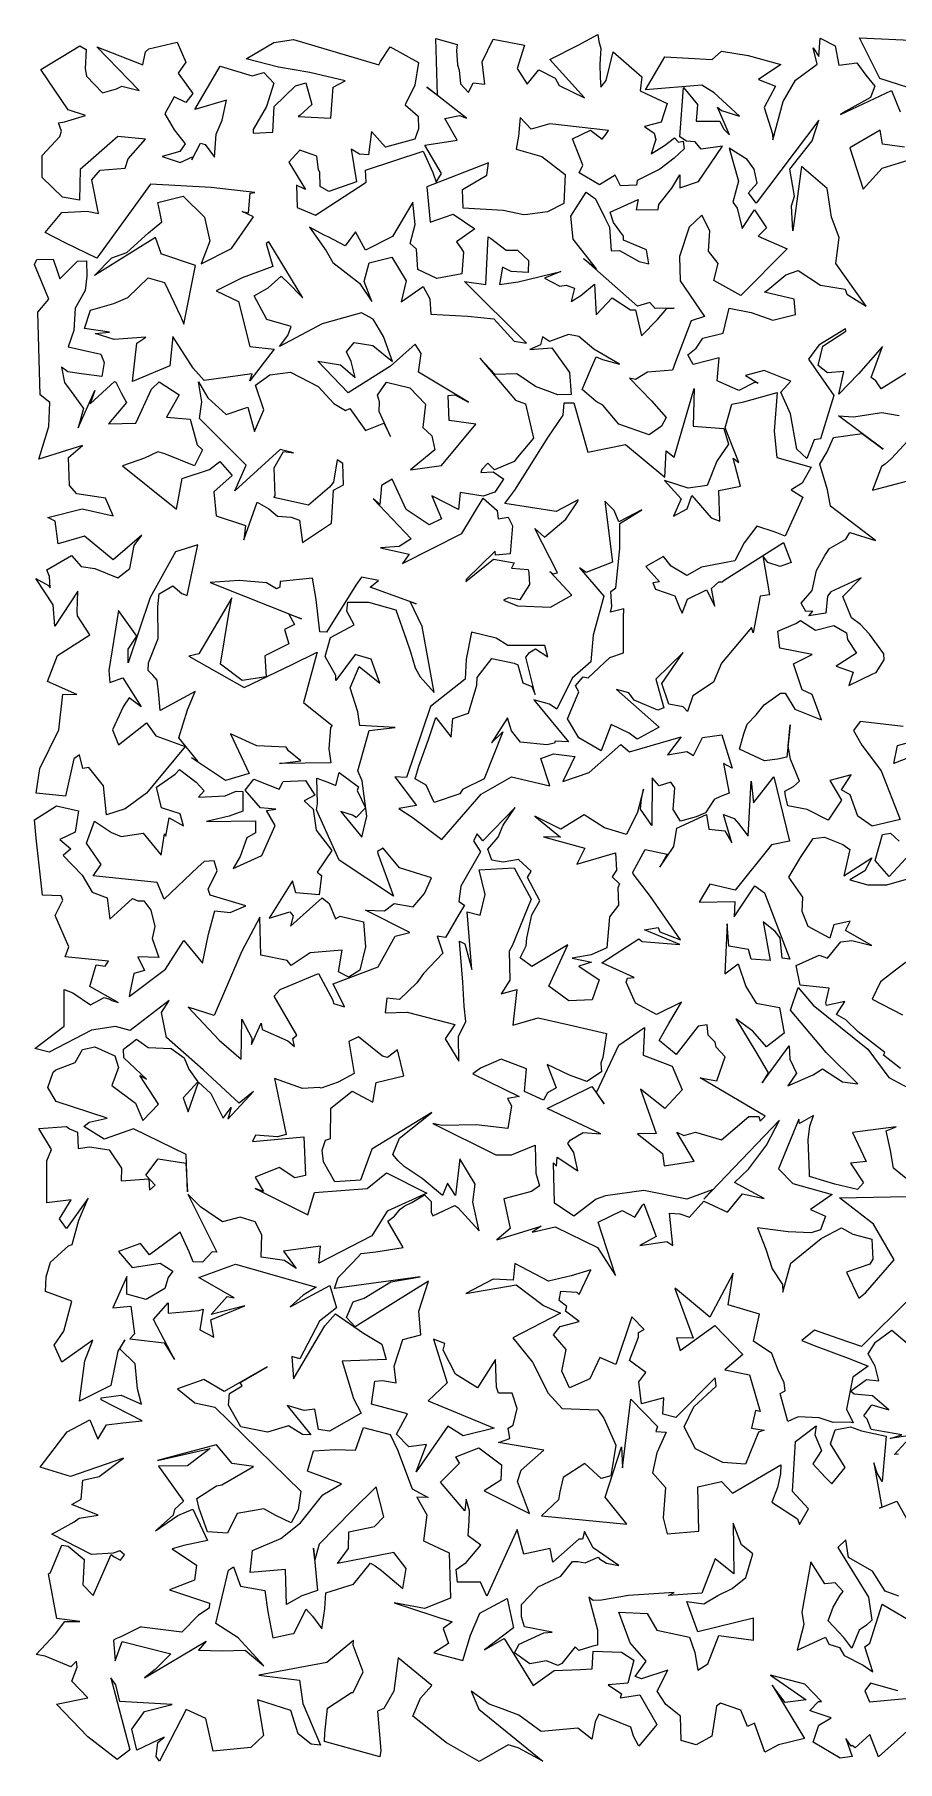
# Model space of a CAD drawing. Header units: metres. Extents: x -500 to 500, y -500 to 500.
# Drawn here: x -500 to 0, y -500 to 500 of the extents above; entities that cross this region are included whole.
import ezdxf

# ---------------------------------------------------------------- set-up
doc = ezdxf.new("R2010")
doc.units = ezdxf.units.M

msp = doc.modelspace()

# ---------------------------------------------------------------- linework, layer by layer
for points in [[(7.37, -480.89), (-11.07, -497.23), (-16.04, -484.34), (-24.56, -492.05), (-26.21, -490.8), (-26.84, -491.14), (-29.93, -486.68), (-26.36, -497.06), (-33.21, -498.07), (-48.94, -488.82), (-45.67, -479.06), (-38.41, -474.73), (-49.42, -471.11), (-50.86, -470.42), (-45.79, -465.32), (-44, -465.35), (-53.69, -455.16), (-73.54, -450.03), (-52.82, -464.39), (-65.1, -465.82), (-72.64, -455.88), (-53.83, -486.75), (-68.87, -490.36), (-76.88, -494.71), (-82.75, -477.75), (-86.89, -479.7), (-90.7, -470.24), (-102.55, -466.17), (-104.89, -467.95), (-107.63, -485.42), (-116.68, -490.31), (-125.4, -487.94), (-125.68, -473.8), (-134.27, -466.94), (-139.27, -459.34), (-133.06, -447.08), (-148.26, -452.2), (-151.9, -450.86), (-145.61, -441.99), (-154.93, -431.39), (-161.47, -413.47), (-145, -414.24), (-139.41, -423.99), (-120.47, -428.06), (-117.49, -436.84), (-115.63, -447.23), (-109.81, -443.5), (-103.55, -427.04), (-83.43, -429.75), (-83.33, -417.03), (-115.68, -425.03), (-122.08, -407.4), (-112.23, -408.82), (-104, -403.86), (-95.77, -399.95), (-87.86, -393.57), (-83.72, -379.8), (-90.37, -374.53), (-95.19, -362.04), (-94.89, -391.45), (-105.55, -382.66), (-113.44, -402.49), (-132.65, -403.92), (-129.41, -402.12), (-155.87, -403.96), (-171.49, -406.64), (-176.27, -406.73), (-178.73, -404.79), (-173.75, -423.82), (-173.87, -432.67), (-176.55, -433.26), (-184.65, -435.71), (-186.69, -433.6), (-194.39, -443.34), (-196.82, -444.48), (-203.28, -441.77), (-212.97, -443.49), (-221.97, -437.06), (-219.12, -432.17), (-204.91, -425.62), (-199.97, -425.09), (-216, -421.96), (-217.83, -416.25), (-217.73, -409.11), (-212.78, -403.87), (-208.18, -398.87), (-195.04, -392.7), (-188.23, -384.16), (-185.24, -384.17), (-180.89, -384.95), (-173.41, -381.68), (-172.59, -382.69), (-168.63, -385.22), (-161.53, -386.46), (-176.24, -376.27), (-181.42, -366.82), (-182.46, -371.38), (-184.68, -371.39), (-199.61, -384.61), (-201.23, -376.61), (-216.5, -379.97), (-220.42, -365.71), (-237.95, -404.27), (-241.6, -396.13), (-254.99, -396.12), (-255.76, -388.77), (-249.85, -384.89), (-241.31, -374.76), (-248.63, -369.31), (-248.18, -360.6), (-247.96, -354.92), (-249.88, -348.24), (-250.65, -354.98), (-264.65, -338.22), (-253.68, -327.24), (-255.93, -323.55), (-242.6, -318.36), (-229.37, -328.32), (-229.76, -337.12), (-239.38, -343.3), (-213.28, -356.44), (-220.05, -337.95), (-218.05, -331.3), (-204.98, -319.8), (-231.16, -315.42), (-224.62, -312.95), (-225.63, -307.08), (-222.58, -305.22), (-220.26, -295.67), (-223.18, -286.69), (-231.13, -286.87), (-232.37, -283.3), (-232.83, -267.26), (-243.24, -283.64), (-256.04, -275.84), (-263.14, -261.86), (-262.27, -258.11), (-268.84, -255.59), (-260.98, -280.79), (-271.96, -291.15), (-233.71, -306.95), (-251.55, -311.46), (-260.55, -305.8), (-278.75, -332.26), (-272.93, -316.45), (-283.05, -317.92), (-290.17, -310.6), (-283.88, -298.77), (-304.65, -293.1), (-302.81, -279.74), (-298.39, -279.44), (-290.48, -280.75), (-291.64, -271.13), (-286.55, -255.72), (-276.11, -253.09), (-277.35, -239.29), (-271.77, -221.89), (-314.14, -248.46), (-319.24, -242.99), (-315.32, -233.93), (-308.99, -231.77), (-293.59, -222.41), (-276.43, -219.49), (-326.08, -226.17), (-324, -219.86), (-315.47, -211.09), (-310.73, -205.84), (-302.14, -204.92), (-286.39, -202.44), (-295.22, -187.25), (-291.31, -184.27), (-288.14, -180.24), (-285.38, -178.26), (-281.37, -176.47), (-274.03, -171.91), (-270.06, -175.85), (-270.12, -181.99), (-269.24, -184.13), (-256.46, -178.07), (-254.75, -179.31), (-242.35, -192.83), (-245.93, -176.16), (-244.6, -165.83), (-253.64, -151.02), (-255.96, -172.25), (-260.67, -165.21), (-263.54, -172.41), (-275.42, -162.5), (-285.75, -155.51), (-289.2, -152.26), (-292.43, -148.69), (-288.58, -139.07), (-269.86, -124.26), (-304.52, -145.51), (-311.05, -163.41), (-325.87, -164.49), (-332.53, -152.83), (-333.37, -146.17), (-331.42, -140.24), (-328.43, -139.43), (-328.37, -121.74), (-315.95, -111.92), (-303.99, -118.22), (-302.11, -106.92), (-285.93, -103.09), (-289.59, -88.03), (-295.43, -92.39), (-298.37, -91.72), (-312.26, -80.57), (-317.76, -83.26), (-314.79, -101.78), (-324.11, -106.72), (-333.83, -110.15), (-334.83, -109.72), (-344.72, -110.47), (-360.85, -104.53), (-354.2, -137.09), (-359.18, -138.32), (-371.88, -137.49), (-373.65, -141.03), (-343.97, -138.46), (-342.86, -160.84), (-349.14, -162.1), (-358.11, -156.13), (-372.05, -161.75), (-367.21, -170.01), (-372.08, -168.36), (-341.64, -183.54), (-337.8, -170.68), (-307.23, -168.24), (-296.08, -159.18), (-272.73, -170.97), (-295.61, -181.4), (-304.45, -195.64), (-335.21, -211.47), (-334.22, -201.7), (-355.79, -204.49), (-348.31, -214.54), (-355.07, -209.89), (-368.65, -208.07), (-368.34, -195.03), (-372.06, -187.55), (-380.84, -184.85), (-390.94, -187.59), (-403.77, -178.82), (-411.12, -171.6), (-394.27, -205.16), (-396.96, -204.99), (-402.69, -210.98), (-408.04, -210.67), (-410.39, -204.94), (-415.55, -193.49), (-433.24, -206.74), (-438.6, -200.1), (-451.28, -204.67), (-443.36, -214.04), (-427.17, -211.46), (-419.78, -216.16), (-422.54, -219.88), (-424.52, -226.17), (-435.23, -232.48), (-446.51, -229.46), (-446.36, -219.21), (-454.49, -237.31), (-444.07, -236.33), (-442.01, -252.42), (-444.79, -255.32), (-424.78, -257.58), (-418.76, -267.32), (-430.99, -244.09), (-422.56, -234.51), (-422.56, -240.47), (-404.82, -238.91), (-402.23, -238.13), (-404.1, -250.15), (-396.05, -254.28), (-397.85, -244.34), (-378.13, -236.18), (-397.62, -241.26), (-388.33, -230.76), (-384.27, -231.56), (-404.74, -219.78), (-383.5, -212.04), (-336.84, -225.42), (-344.37, -229.98), (-351.8, -236.86), (-328.95, -224.46), (-325, -237.35), (-334.84, -245.06), (-346.3, -266.81), (-350.89, -265.56), (-349.81, -278.48), (-331.75, -247.81), (-325.5, -240.9), (-309.32, -252.12), (-298.66, -258.42), (-296.25, -267.37), (-321.79, -268.18), (-315.24, -289.95), (-310.67, -298.43), (-329.1, -308.81), (-335.42, -307.75), (-337.59, -296.11), (-343.72, -296.87), (-353.64, -293.93), (-339.94, -310.82), (-344.68, -310.66), (-352.76, -305.77), (-364.97, -309.44), (-380.48, -306.22), (-387.54, -293.77), (-387.03, -287.02), (-379.63, -282.61), (-380.79, -280.56), (-365.25, -271.59), (-390.13, -285.75), (-401.78, -278.96), (-417.01, -284.23), (-407, -292.44), (-395.42, -294.94), (-345.67, -343.49), (-347.25, -354.27), (-351.17, -361.82), (-360.07, -357.66), (-367.07, -353.73), (-382.47, -356.41), (-388.11, -367.77), (-399.73, -367.04), (-404.62, -353.56), (-405.95, -347.72), (-394.53, -340.51), (-391.45, -339.91), (-373.05, -329.24), (-385.47, -327.59), (-394.45, -316.72), (-394.7, -316.68), (-428.77, -325.85), (-398.14, -318.87), (-411.35, -328.83), (-428.07, -328.96), (-413.64, -349.32), (-418.88, -354.16), (-419.66, -357.49), (-429.89, -366.55), (-416.98, -357.68), (-408.21, -354), (-399.64, -372.01), (-413.48, -375.01), (-420.21, -376.97), (-406.13, -386.29), (-407.27, -394.98), (-421.69, -400.69), (-398.6, -408.3), (-398.75, -411.3), (-404.89, -415.32), (-414.5, -425.12), (-437.84, -422.22), (-438.29, -422.13), (-449.96, -427.78), (-452.8, -428.99), (-454.15, -429.85), (-453.22, -441.82), (-449.1, -430.47), (-420.91, -437.75), (-429.95, -446.71), (-436.28, -451.63), (-400.51, -430.35), (-404.85, -435.56), (-390.96, -435.91), (-377.89, -435.53), (-367.11, -444.73), (-381.94, -428.49), (-394.99, -420.05), (-387.6, -389.28), (-384.57, -387.33), (-380.57, -398.47), (-366.45, -401.08), (-364.73, -413.43), (-361.87, -428.47), (-351.27, -426.12), (-349.71, -425.89), (-342.5, -411.9), (-338.87, -415.93), (-333.41, -423.25), (-331.82, -411.66), (-331.14, -402.42), (-315.23, -397.39), (-305.27, -385.23), (-302.62, -386.82), (-298.91, -389.47), (-286.55, -399.94), (-284.66, -388.25), (-291.69, -378.93), (-324.42, -385.37), (-318.03, -376.63), (-317.77, -367.05), (-302.89, -364.05), (-297.56, -358.32), (-302.01, -341.03), (-316.01, -354.74), (-335.1, -374.12), (-337.54, -383.36), (-338.28, -376.52), (-337.36, -386.65), (-335.98, -401.07), (-345.16, -404.09), (-354.02, -409.21), (-354.58, -388.87), (-374.95, -390.54), (-373.62, -377.83), (-357.2, -370.97), (-345.83, -361.76), (-332.9, -345.54), (-322.02, -339.31), (-341.76, -332), (-338.39, -320.11), (-325.53, -319.34), (-313.94, -319.84), (-309.39, -306.75), (-293.9, -310.75), (-289.65, -319.57), (-281.15, -342.17), (-271.82, -347.19), (-278.54, -346.98), (-272.57, -357.19), (-274.5, -372.2), (-259.73, -379.19), (-258.9, -405.42), (-273.95, -411.39), (-291.59, -408.14), (-258.03, -419.1), (-263.18, -423.09), (-260.08, -431.64), (-268.62, -437.16), (-251.81, -441.61), (-247.39, -426.8), (-241.9, -414.06), (-226.15, -405.65), (-222.45, -422.68), (-239.34, -435.32), (-227.88, -428.76), (-211.03, -455.98), (-198.87, -447.34), (-183.63, -446.72), (-176.91, -446.41), (-176.4, -436.05), (-159.94, -436.75), (-152.7, -441.27), (-156.14, -454.73), (-167.65, -455.62), (-159.89, -460.86), (-160.59, -463.2), (-149.28, -461.51), (-139.46, -478.6), (-149.87, -491.17), (-152.97, -485.31), (-154.55, -480.11), (-173.08, -472.54), (-175.22, -477.15), (-177.02, -487.15), (-185.22, -480.74), (-206.43, -482.66), (-219.3, -473.11), (-229.1, -469.44), (-236.61, -466.9), (-246.89, -459.21), (-242.61, -469.68), (-205.55, -499.9), (-219.67, -492.09), (-225.59, -490.34), (-242.29, -500), (-261.28, -489.24), (-280.81, -473.86), (-276.31, -463.31), (-269.74, -455.95), (-289.2, -439.92), (-291.79, -459.32), (-297.53, -469.39), (-301.15, -470.94), (-299.27, -493.57), (-299.93, -497.38), (-332.03, -488.52), (-331.69, -483.67), (-330.25, -469.05), (-316.27, -460.13), (-315.31, -460.06), (-309.59, -448.04), (-315.33, -432.7), (-315.17, -430.04), (-330.56, -442.73), (-370.01, -449.95), (-346.43, -453.02), (-344.43, -466.5), (-334.32, -490.53), (-339.69, -489.99), (-347.18, -484.05), (-351.43, -470.52), (-370.73, -464.28), (-367.23, -485.03), (-374.58, -492.01), (-396.44, -494.03), (-400.66, -475.06), (-412.14, -469.84), (-427.51, -499.78), (-429.53, -497.14), (-428.51, -489), (-424.85, -485.93), (-440.63, -493.46), (-443.64, -481.33), (-436.31, -471.05), (-420.1, -466.98), (-450.44, -465.27), (-452.74, -455.73), (-455.7, -451.57), (-444.63, -493.33), (-452.03, -498.95), (-468.99, -485.69), (-487.29, -466.83), (-469, -463.23), (-478.29, -453.56), (-475.17, -445.41), (-475.61, -442.01), (-478.89, -445.29), (-493.84, -438.99), (-499.06, -438.14), (-487.68, -426.03), (-482.46, -419), (-473.72, -418.93), (-486.98, -417.18), (-491.8, -391.42), (-490.58, -390.64), (-484.12, -374.74), (-480.45, -375.36), (-471.16, -383.1), (-472.03, -397.77), (-466, -403.94), (-455.62, -380.13), (-453.83, -381.48), (-450.05, -383.53), (-447.78, -380.41), (-450.5, -378.05), (-454.46, -379.39), (-467.01, -380.25), (-489.9, -368.44), (-487.32, -367.03), (-476.88, -361.21), (-474.14, -359.07), (-463.12, -357.4), (-478.22, -351.19), (-472.9, -348.19), (-472.03, -337.23), (-462.44, -334.99), (-448.3, -324.48), (-479.12, -335.01), (-496.65, -329.61), (-481.09, -309.22), (-467.96, -302.18), (-463.22, -313.41), (-458.16, -305.09), (-448.83, -304.03), (-437.55, -302.86), (-461.24, -290.71), (-461.23, -289.39), (-449.67, -287.9), (-437.89, -293.21), (-440.26, -284.19), (-441.54, -269.84), (-450.42, -261.11), (-447.6, -255.81), (-451.75, -262.41), (-455.75, -282.37), (-473.93, -291.37), (-470.79, -268), (-466.09, -256.11), (-484.2, -268.91), (-488.61, -259.07), (-482.98, -250.9), (-478.37, -233.46), (-493.62, -227.91), (-493.15, -219.51), (-490.75, -210.95), (-480.19, -201.4), (-478.14, -200.76), (-474.31, -186.57), (-468.86, -173.91), (-481.39, -191.42), (-485.44, -185.9), (-478.71, -174.93), (-492.75, -176.66), (-492.85, -152.3), (-490.02, -145.75), (-497.36, -133.5), (-481.31, -132.39), (-479.57, -133.75), (-475.03, -135.73), (-474.64, -145.2), (-468.04, -144.15), (-456.77, -145.83), (-449.6, -156.42), (-449.67, -163.89), (-433.7, -162.62), (-433.31, -169.28), (-430.05, -166.31), (-435.53, -160.64), (-428.28, -151.02), (-412.22, -153.62), (-411.36, -170.21), (-412.03, -148.63), (-442.55, -133.7), (-459.67, -139.65), (-471.43, -132.42), (-468.22, -129.92), (-457.88, -127.62), (-487.39, -117.93), (-492.28, -109.77), (-489.16, -100.86), (-487.56, -99.68), (-476.34, -95.29), (-472.21, -87.87), (-464.93, -86.2), (-453.47, -91.51), (-451.32, -98.14), (-455.23, -108.67), (-441.38, -118.82), (-437.1, -128.97), (-428.15, -119.51), (-438.9, -102.92), (-435.11, -105.06), (-448.27, -92.56), (-448.41, -87.55), (-440.79, -81.87), (-434.08, -86.58), (-420.75, -87.24), (-413.23, -92.57), (-410.58, -99.11), (-405.32, -106.46), (-413.89, -115.84), (-410.94, -123.82), (-404.93, -106.66), (-397.73, -113.32), (-390.61, -127.55), (-386, -121.4), (-387.95, -128.23), (-372.99, -112.05), (-381.47, -118.98), (-402.15, -99.55), (-423.44, -80.84), (-426.28, -66.36), (-421.97, -59.39), (-444.58, -76.91), (-453.02, -74.52), (-466.99, -76.61), (-491.36, -89.38), (-499.82, -87.25), (-482.79, -74.3), (-482.7, -53.11), (-477.8, -55.01), (-467.47, -62.05), (-459.6, -57.71), (-455.94, -58.87), (-455.73, -59.28), (-451.56, -60.66), (-467.97, -51.37), (-464.15, -38.87), (-458.93, -39.62), (-457.13, -36.61), (-482.19, -34.19), (-480.03, -28.35), (-487.98, -10.24), (-483.47, -1.33), (-484.49, 1.19), (-495.37, 1.61), (-498.98, 34.47), (-499.93, 45.15), (-487.27, 53.25), (-474.49, 50.33), (-476.47, 37.94), (-485.21, 33.78), (-478.91, 28.42), (-483.35, 24.59), (-472.31, 13.09), (-466.52, 3.29), (-457.77, -0.06), (-456.36, -12.38), (-443.22, -0.41), (-440.17, -1.68), (-436.65, -1.74), (-432.56, -7.08), (-430.19, -16.62), (-431.86, -23.59), (-427.93, -34.63), (-440.01, -34.24), (-436.28, -42.09), (-442.48, -43.72), (-444.76, -54.83), (-445.1, -57.19), (-424.05, -41.38), (-413.52, -24.65), (-402.65, -37.86), (-399.1, -20.95), (-395.42, -7.54), (-386.54, -8.52), (-377.46, -4.56), (-398.23, 1.62), (-399.29, 5.07), (-394.13, 15.68), (-395.86, 21.44), (-401.64, 21.01), (-405.3, 17.72), (-424.81, -0.87), (-428.83, 8.88), (-465.96, 12.69), (-461.4, 19.35), (-469.89, 31.61), (-465.09, 44.34), (-455.41, 37.88), (-449.82, 35.48), (-436.99, 37.49), (-426.56, 24.67), (-424.63, 37), (-423.85, 35.71), (-421.88, 46.38), (-413.64, 41.65), (-415.49, 48.6), (-426.28, 52.06), (-429.23, 64.11), (-418.51, 71.6), (-415.99, 74.2), (-406.38, 66.86), (-401.66, 62.01), (-404.84, 58.22), (-389.48, 59.04), (-383.03, 61.83), (-379.21, 61.57), (-379.24, 50.22), (-387.08, 47.19), (-400.3, 44.13), (-371.97, 44.6), (-371.95, 37.61), (-376.96, 34.69), (-380.78, 23.9), (-384.88, 17.05), (-368.23, 24.59), (-360.47, 41.81), (-365.55, 50.54), (-360.14, 51.27), (-369.05, 52.19), (-377.82, 62.34), (-372.96, 68.68), (-363.53, 65.04), (-358.16, 62.88), (-355.94, 67.3), (-342.86, 67.95), (-337.61, 59.39), (-343.73, 56.24), (-338.58, 51.28), (-336.72, 39.18), (-327.61, 27.32), (-336.26, 14.94), (-333.73, 13.01), (-334.94, 1.69), (-348.46, 2.88), (-350.39, 9.91), (-364.03, -11.69), (-352.08, -8.04), (-350.16, -10.42), (-351.67, -16.37), (-333.31, -0.09), (-329.29, -3.33), (-325.52, -12.11), (-322.96, -10.7), (-309.32, -13.97), (-308.21, -28.36), (-311.45, -41.9), (-317.84, -46.03), (-323.75, -42.83), (-321.76, -30.4), (-340.25, -31.92), (-351.3, -39.16), (-353.55, -36.24), (-368.8, -33.29), (-369.41, -11.27), (-379.79, -30.91), (-395.88, -68.18), (-410.91, -63.24), (-393.03, -82.5), (-380.21, -93.38), (-379.81, -70.25), (-374.08, -81.16), (-374.27, -84.88), (-368.69, -72.62), (-367.99, -76.28), (-353.16, -82.75), (-349.41, -85.99), (-350.21, -81.53), (-347.88, -79.44), (-361.09, -56.91), (-357.57, -53.09), (-335.38, -43.87), (-327.14, -59.2), (-326.73, -61.22), (-320.28, -63.05), (-326.89, -49.73), (-300.87, -39.88), (-291.09, -22.28), (-282.56, -20.09), (-308.16, -7.18), (-297.21, -7.6), (-291.55, -3.29), (-280.66, -5.2), (-273.99, 2.54), (-270.01, 11.65), (-288.54, 17.38), (-297.93, 28.84), (-301.3, 26.73), (-301.11, 25.71), (-292.06, 0.91), (-323.45, 21.88), (-336.59, 50.94), (-335.95, 54.35), (-336.36, 69.3), (-330.04, 66.96), (-325.34, 65.04), (-323.5, 72.55), (-312.2, 64.31), (-313.07, 62.12), (-308.17, 52.09), (-313.51, 46.44), (-315.68, 47.79), (-322.42, 50.05), (-310.27, 35.18), (-307.35, 47.26), (-310.08, 67.74), (-312.67, 73.42), (-306.07, 96.88), (-290.99, 98.68), (-311.47, 99.73), (-312.68, 107.72), (-317.02, 121.51), (-311.9, 133.98), (-299.83, 124.22), (-304.98, 138.11), (-314.11, 140.85), (-325.47, 125.79), (-325.35, 128.69), (-331.53, 139.78), (-328.38, 150.62), (-314.85, 158.13), (-318.92, 165.9), (-318.47, 171.22), (-306.46, 171.15), (-290.69, 166.82), (-284.68, 149.67), (-282.15, 142.5), (-279.46, 133.12), (-276.59, 127.89), (-268.4, 118.79), (-275.27, 157.13), (-282.39, 171.55), (-278.84, 170.29), (-305.42, 179.93), (-300.63, 183.69), (-310.46, 185.61), (-313.78, 181.08), (-330.83, 153.81), (-334.56, 153.92), (-336.79, 172.67), (-338.92, 185.12), (-357.68, 183.19), (-357.9, 179.84), (-359.67, 178.79), (-365.52, 182.39), (-381.3, 183.79), (-398.18, 182.63), (-345.33, 161.54), (-352.6, 164.21), (-349.31, 158.24), (-355.03, 155.38), (-352.7, 147.06), (-366.59, 140.05), (-365.72, 127.95), (-379.7, 125.8), (-392.16, 135.35), (-387.43, 164.57), (-385.6, 173.61), (-404.73, 141.23), (-410.47, 139.97), (-378.41, 121.75), (-350.62, 135.06), (-336.16, 142.25), (-344.15, 113.11), (-327.5, 99.7), (-328.51, 98.59), (-329.4, 86.34), (-328.31, 78.19), (-358, 77.72), (-345.7, 79.21), (-352.88, 85.13), (-354.11, 87.14), (-371.21, 87.93), (-386.4, 94.9), (-375.53, 71.92), (-389.33, 67.86), (-408.93, 81.03), (-405.35, 79.05), (-416.29, 92.57), (-411.29, 108.89), (-406.82, 119.4), (-427.05, 108.54), (-427.89, 117.52), (-428.92, 125.92), (-431.34, 128.96), (-434.11, 131.69), (-433.89, 136.09), (-428.35, 150.12), (-428.48, 168.52), (-427.67, 175.93), (-419.77, 180.53), (-414.65, 176.26), (-411.46, 175.01), (-405.34, 204.37), (-418.28, 200.29), (-432.84, 173.9), (-445.69, 136.1), (-445.75, 144), (-440.58, 151.4), (-451.23, 166.35), (-456.83, 131.6), (-456.36, 124.69), (-448.73, 127.3), (-438.12, 110.52), (-445.04, 115.77), (-448.41, 110.97), (-454.7, 97.24), (-451.35, 88.53), (-435.13, 101.3), (-429.67, 93.74), (-412.62, 87.57), (-435.04, 60.67), (-447.46, 51.54), (-458.24, 48.04), (-460.06, 64.8), (-468.51, 75.46), (-471.94, 74.94), (-473.87, 82.72), (-477.22, 80.47), (-481.89, 58.92), (-498.88, 60.5), (-496.94, 74.93), (-485.8, 97.33), (-483.48, 117.98), (-475.41, 117.74), (-492.33, 125.21), (-486.69, 140.24), (-474.85, 147.85), (-467.81, 152.17), (-475.03, 163.24), (-475.13, 165.84), (-474.81, 177.31), (-474.86, 177.51), (-488.08, 157.31), (-489.04, 169.68), (-499.14, 184.9), (-491.75, 180.85), (-490.94, 179.42), (-491.25, 186.06), (-492.8, 189.87), (-478.53, 198.25), (-472.93, 191.79), (-464.95, 190.57), (-451.69, 185.31), (-444.64, 190.68), (-442.28, 204.01), (-437.67, 209.93), (-454.42, 195.74), (-470.94, 209.36), (-486.3, 205.02), (-487.9, 218.01), (-492.15, 220.09), (-472.4, 225.2), (-454.43, 221.13), (-458.77, 231.35), (-475.47, 233.96), (-479.74, 238.74), (-480.27, 254.84), (-472.16, 261.95), (-497.48, 254.02), (-491.63, 272.88), (-491.01, 286.79), (-496.62, 291.21), (-497.95, 339.15), (-491.56, 346.53), (-499.87, 366.63), (-498.66, 369.64), (-489.18, 369.66), (-486.42, 361.84), (-485.17, 358.3), (-475.09, 368.63), (-469.91, 368.69), (-469.53, 359.98), (-470.68, 351.61), (-476.3, 341.34), (-477.25, 328.49), (-480.38, 319.03), (-461.48, 314.65), (-459.55, 309.86), (-460.87, 301.74), (-472.65, 303.28), (-480.55, 304.59), (-484.23, 307.13), (-482.64, 298.38), (-478.68, 293.2), (-471.61, 283.38), (-474.74, 272.16), (-464.96, 293.79), (-467.74, 286.08), (-453.59, 298.97), (-452.77, 298.47), (-449.54, 291.96), (-446.71, 286.69), (-457.01, 274.41), (-441.17, 274.75), (-432.07, 294.55), (-427.68, 298.7), (-416.04, 291.23), (-423.5, 278.21), (-409.85, 277.03), (-405.77, 262.17), (-402.66, 259.31), (-407.23, 250.13), (-424.5, 257.04), (-428.55, 258.18), (-436.28, 254.57), (-448.91, 250.13), (-417.67, 225.09), (-414.42, 242.68), (-398.6, 247.94), (-392.63, 252.52), (-385.42, 244.52), (-395.97, 235.06), (-394.65, 221.16), (-377.75, 215.48), (-378.6, 207.28), (-371.04, 229.01), (-364.21, 225.24), (-359.09, 220.94), (-351.25, 220.33), (-346.52, 218.68), (-344.7, 205.76), (-327.95, 216.82), (-326.75, 235.97), (-321.03, 239.07), (-321.34, 251.48), (-324.66, 253.59), (-326.73, 240.6), (-329.1, 237.69), (-341.2, 227.4), (-361.24, 231.78), (-360.58, 232.63), (-361.15, 248.87), (-355.72, 258.37), (-349.86, 257.68), (-357.59, 259.46), (-383.84, 235.62), (-377.31, 250.4), (-404.28, 277.57), (-403.04, 287.17), (-404.9, 298.64), (-399.57, 289.49), (-388.99, 279.8), (-376.39, 284.14), (-372.43, 270.05), (-367.12, 282.6), (-371.96, 296.75), (-363.56, 302.8), (-351.6, 304.38), (-335.52, 296.11), (-326.48, 286.21), (-319.87, 282.05), (-317.25, 283.3), (-308.21, 270.49), (-297.64, 274.7), (-293.62, 267.07), (-300.18, 281.54), (-300.08, 287.18), (-301.33, 291.01), (-296.07, 298.58), (-282.42, 295.26), (-273.5, 285.87), (-275.05, 272.35), (-269.7, 267.42), (-268, 259.34), (-282.03, 247.84), (-264.25, 250.31), (-244.19, 274.29), (-259.74, 276.43), (-260.37, 290.87), (-256.48, 291.22), (-248.54, 287.01), (-277.56, 304.36), (-275.98, 315.07), (-279.42, 320.45), (-293.66, 307.76), (-318.24, 292.32), (-335.83, 310.77), (-322.63, 308.49), (-314.12, 301.21), (-316.56, 310.48), (-319.12, 316.04), (-314.67, 321.45), (-303.87, 319.78), (-292.49, 310.42), (-297.68, 324.89), (-303.84, 335.06), (-310.47, 338.68), (-333.35, 332.22), (-358.07, 319.23), (-353.26, 325.63), (-351.22, 330.79), (-365.4, 334.87), (-372.64, 348.52), (-364.5, 353.17), (-357.14, 359.81), (-355.74, 358.46), (-353.82, 356.74), (-344.59, 347.29), (-364.15, 379.76), (-365.82, 378.73), (-361.81, 365.4), (-379.56, 358.86), (-394.61, 351.32), (-381.71, 345.24), (-375.14, 319.19), (-361.18, 317.59), (-375.14, 299.3), (-373.76, 303.34), (-401.67, 299.49), (-408.07, 306.62), (-419.87, 325.04), (-421.57, 308.06), (-443.21, 298.96), (-440.66, 321.05), (-435.47, 324.63), (-453.88, 323.22), (-464.77, 326.69), (-456.5, 327.45), (-471.01, 329.52), (-467.57, 340.3), (-453.95, 343.98), (-445.94, 347.61), (-434.02, 358.97), (-424.54, 356.31), (-415.34, 336.68), (-413.36, 332.14), (-406.58, 366.14), (-426.68, 372.8), (-426.51, 373.01), (-429.82, 382.32), (-465.19, 360.26), (-455.19, 370.43), (-446.38, 373.67), (-433.86, 384.91), (-426.1, 391.41), (-427.36, 397.23), (-428.52, 402.51), (-413.84, 406.19), (-401.48, 394.03), (-398.32, 380.18), (-403.48, 366.96), (-385.81, 375.89), (-373.1, 394.26), (-379.68, 397.43), (-375.92, 396.5), (-374.96, 408.04), (-372.38, 408.4), (-397.63, 411.2), (-432.79, 413.18), (-463.92, 370.26), (-482.24, 379.29), (-493.85, 385.12), (-484.02, 396.76), (-469.36, 397.54), (-462.9, 396.21), (-466.8, 415.69), (-461.84, 421.32), (-447.47, 422.48), (-445.72, 427.85), (-435.6, 439.28), (-451.71, 440.69), (-473.46, 421.56), (-473.8, 403.95), (-483.68, 405.65), (-495.51, 417.04), (-495.59, 429.66), (-485.33, 440.8), (-484.38, 443.82), (-486, 448.6), (-482.55, 449.26), (-470.32, 452.91), (-480.38, 456.16), (-496.35, 479.46), (-473.67, 493.29), (-470.09, 491.05), (-470.55, 479.9), (-469.8, 475.72), (-460.64, 465.97), (-452.46, 468.28), (-449.26, 469.91), (-439.37, 467.29), (-463.83, 492.58), (-437.21, 482.23), (-435.57, 489.7), (-433.72, 491.45), (-417.26, 495.33), (-412.29, 483.77), (-416.65, 477.36), (-408.15, 465.61), (-412.18, 460.53), (-419.04, 463.78), (-424.36, 453.87), (-419.03, 444.55), (-412.57, 436.46), (-415.81, 432.12), (-425.96, 429.17), (-415.65, 425.7), (-408.38, 428.92), (-408.77, 427.23), (-403.87, 436.89), (-400.99, 436.18), (-395.7, 428.86), (-394.65, 442.15), (-391.21, 450.24), (-388.78, 461.79), (-407.09, 456.47), (-392.29, 481.48), (-373.88, 475.95), (-367.1, 477.82), (-361.26, 471.65), (-365.63, 458.05), (-373.23, 444.84), (-373.3, 442.73), (-361.91, 443.2), (-361.01, 458.11), (-348.65, 470.1), (-342.73, 471.74), (-339.3, 459.36), (-346.18, 452.96), (-347.22, 452.42), (-328.28, 451.3), (-326.87, 469.23), (-319.95, 472.91), (-340.48, 477.81), (-358.57, 480.95), (-377.29, 485.81), (-361.21, 495.27), (-349.9, 496.89), (-300.52, 482.18), (-299.58, 484.1), (-293.93, 492.66), (-277.53, 483.67), (-279.59, 470.56), (-285.27, 459.1), (-277.66, 452.49), (-277.44, 445.17), (-279.69, 439.12), (-296.52, 434.5), (-304.72, 443.71), (-306.54, 430.16), (-311.69, 430.47), (-316.52, 433.49), (-313.42, 414.55), (-329.36, 408.94), (-334.51, 411.82), (-334.66, 420.15), (-335.45, 421.38), (-336.34, 429.45), (-346.17, 432.77), (-352.55, 425.93), (-342.89, 410.14), (-348.08, 412.49), (-347.77, 399.71), (-337.14, 395.22), (-307.79, 414.37), (-308.27, 421.32), (-274.88, 432.23), (-269.17, 419.98), (-267.28, 414.36), (-264.17, 419.26), (-273.9, 435.66), (-255.01, 438.56), (-262.16, 451.27), (-253.83, 452.96), (-249.66, 451.38), (-272.72, 469.36), (-266.48, 464.63), (-267.42, 497.54), (-255.03, 494.06), (-255.46, 490.48), (-254.98, 482.32), (-253.98, 479.12), (-253.09, 471.2), (-248.49, 466.32), (-245.79, 471.91), (-239.13, 470.97), (-240.63, 483.93), (-234.2, 497.09), (-216.16, 493.59), (-220.42, 480.08), (-214.45, 471.03), (-207.74, 479.29), (-198.27, 474.44), (-196.01, 470.33), (-181.3, 463.16), (-201.48, 485.37), (-184.98, 493.65), (-173.66, 499.78), (-173.03, 495.83), (-171.82, 491.66), (-172.5, 482.61), (-172.23, 474.92), (-171.92, 469.24), (-168.76, 473.25), (-164.74, 489.77), (-148.2, 475.25), (-149.08, 467.13), (-133.52, 459.91), (-136.99, 449.05), (-146.53, 446.55), (-141, 442.61), (-139.93, 439.01), (-142.75, 430.68), (-135.03, 435.48), (-129.26, 440.07), (-126.94, 437.57), (-124.18, 437.99), (-123.66, 433.7), (-129.34, 428.13), (-137.75, 421.87), (-150.73, 415.3), (-151.17, 412.5), (-160.43, 412.23), (-163.6, 418.31), (-172.64, 412.79), (-184.37, 419.7), (-182.37, 424.15), (-188.2, 439.45), (-177.9, 444.38), (-171.1, 439.28), (-169.05, 441.89), (-167.35, 444.16), (-201.43, 448.08), (-212.19, 444.95), (-218.63, 451.74), (-219.61, 441), (-220.99, 433.33), (-206.1, 429.14), (-192.43, 418.75), (-193.39, 401.9), (-202.76, 397.23), (-214.3, 395.51), (-216.39, 395.47), (-228.39, 397.94), (-251.59, 399.29), (-251.99, 410.15), (-237.89, 418.34), (-236.91, 425.43), (-272.59, 411.71), (-270.72, 391.16), (-257.32, 395.88), (-244.86, 387.34), (-255.57, 379.68), (-252.67, 375.79), (-251.43, 373.76), (-252.39, 361.31), (-266.83, 358.54), (-277.83, 363.77), (-278.69, 375.61), (-282.41, 378.8), (-279.35, 389.83), (-280.73, 402.68), (-292.52, 382.84), (-308.26, 374.98), (-313.94, 385.56), (-320.04, 377.54), (-329.74, 382.67), (-331.68, 383.4), (-340.72, 388.17), (-330.95, 374.65), (-327.18, 367.76), (-311.71, 355.86), (-304.52, 345.32), (-308.89, 356.73), (-306.06, 367.68), (-292.96, 370.86), (-284.67, 357.27), (-287.61, 345.11), (-274.83, 354.01), (-270.99, 346.72), (-270.34, 337.97), (-248.94, 336.66), (-233.8, 335.15), (-222, 322.17), (-214.94, 321.15), (-250.78, 356.82), (-238.4, 355.06), (-237.19, 382.65), (-235.71, 381.82), (-226.8, 375.04), (-220.2, 375.03), (-213.79, 368.95), (-213.96, 362), (-223.88, 362.65), (-228.9, 365.14), (-230.64, 355.13), (-219.77, 356.59), (-195.09, 362.68), (-204.51, 358.67), (-195.58, 354.04), (-192.01, 354.63), (-187.13, 352.94), (-189.09, 345.26), (-183.51, 348.65), (-175.55, 355.25), (-174.57, 337.45), (-165.24, 347.35), (-154.75, 340.32), (-151.77, 340.41), (-148.34, 325.33), (-139.12, 334.79), (-133.54, 341.23), (-129.32, 341.41), (-140.36, 341.17), (-143.49, 344.68), (-150.61, 342.48), (-181.99, 370.05), (-174.47, 364.12), (-187.84, 381.24), (-189.32, 394.54), (-180.27, 408.61), (-174.93, 404.66), (-169.64, 393.66), (-166.92, 388.28), (-165.81, 374.58), (-160.98, 374.75), (-149.74, 368.32), (-143.99, 367.01), (-145.48, 375.19), (-158.78, 380.72), (-158.78, 383.11), (-164.52, 391.04), (-166.47, 396.91), (-150.32, 404.19), (-151.39, 398.28), (-138.58, 398.52), (-138.19, 401.37), (-130.66, 410.88), (-126.06, 418.57), (-126.04, 410.94), (-115.19, 414.71), (-101.47, 435.22), (-113.82, 433.39), (-117.2, 437.7), (-122.29, 437.98), (-126.17, 440.48), (-123.96, 469.14), (-115.88, 459.35), (-116.56, 449.68), (-102.97, 449.54), (-100.73, 445.17), (-97.27, 441.64), (-104.2, 457.75), (-101.95, 455.76), (-91.45, 452.48), (-106.26, 466), (-113.26, 470.51), (-146.06, 467.79), (-134.74, 486.97), (-107.41, 485.24), (-101.92, 490.2), (-86.43, 487.6), (-67.53, 482.48), (-80.53, 473.81), (-70.7, 469.92), (-77.28, 457.45), (-72.49, 442.38), (-72.3, 438.74), (-66.25, 460.99), (-59.04, 473.37), (-46.57, 482.64), (-48.94, 492.14), (-45.61, 487.16), (-44.71, 497.73), (-36.2, 493.18), (-33.91, 481.96), (-23.65, 483.45), (-18.38, 476.26), (-13.23, 469.84), (-15.71, 463.24), (-29.85, 455.34), (-32.94, 453.4), (-3.45, 467.44), (1.54, 454.99)], [(17.39, 465.41), (-10.19, 474.42), (-22.09, 497.93), (11.7, 496.3)], [(13.56, 308.89), (-9.5, 294.73), (-12.51, 299.37), (-15.18, 301.23), (-8.68, 319.11), (-22.59, 303.36), (-34.06, 291.5), (-31.07, 304.73), (-40.49, 303.95), (-45.99, 308.2), (-43.35, 319.31), (-29.97, 328.15), (-30.07, 329.43), (-45.61, 319.87), (-51.5, 311.83), (-36.88, 290.8), (-44.67, 265.8), (-48.22, 265.14), (-52.49, 254.28), (-58.4, 259.79), (-62.03, 280.15), (-67.56, 292.76), (-61.84, 299.05), (-77.2, 305.35), (-88.08, 302.36), (-80.76, 297.99), (-82.93, 298.34), (-91.98, 293.77), (-104.48, 299.27), (-103.39, 312.65), (-118.43, 308.83), (-121.41, 314.36), (-116.61, 318.22), (-112.84, 324.02), (-100.94, 326.85), (-97.47, 341.41), (-84.85, 338.87), (-72.18, 334.33), (-59.03, 337.63), (-59.83, 346.67), (-77.12, 350.59), (-75.18, 351.89), (-64.64, 360.63), (-57.57, 363.26), (-44.7, 354.78), (-30.28, 352.28), (-29.45, 349.47), (-18.23, 342.6), (-35.8, 367.15), (-33.87, 382.2), (-38.33, 394.04), (-39.47, 401.71), (-40.82, 410.62), (-55.55, 423.48), (-60.59, 386.05), (-61.45, 400.56), (-59.74, 406.26), (-62.3, 421.85), (-49.37, 438.34), (-45.61, 450.21), (-81.8, 402.21), (-86.37, 408.23), (-81.22, 413.81), (-83.12, 421.78), (-87.15, 427.36), (-97.61, 433.95), (-92.09, 414.97), (-95.49, 402.83), (-92.96, 399.29), (-89.98, 387.55), (-82.75, 398.27), (-75.96, 387.82), (-80.69, 382.96), (-63.93, 375.77), (-90.82, 348.65), (-106.39, 357.48), (-103.96, 367.3), (-109.51, 374.32), (-108.81, 386.23), (-113.36, 395.19), (-120.61, 388.35), (-126.21, 371.23), (-125.94, 357.25), (-111.84, 336.54), (-119.47, 334.12), (-128.66, 310.39), (-130.3, 305.51), (-144.87, 304.28), (-151.82, 300.15), (-155.25, 300.92), (-142.56, 287.81), (-134.11, 277.98), (-136.81, 273.12), (-143.87, 268), (-161.5, 274.13), (-170.77, 285.23), (-174.52, 287.32), (-182.77, 294.25), (-177.88, 305.63), (-174.56, 313.29), (-170.84, 311.7), (-161.07, 309.03), (-175.89, 317.7), (-184.7, 324.98), (-190.63, 326.04), (-201.59, 322.07), (-205.68, 324.8), (-206.78, 320.17), (-212.95, 317.35), (-200.16, 318.36), (-190.05, 304.2), (-188.98, 291.37), (-196.74, 291.18), (-209.79, 296.01), (-220.49, 303.34), (-233.05, 303.01), (-242.01, 312.42), (-221.21, 288.04), (-215.48, 286), (-210.83, 266.17), (-220.21, 255.09), (-222.09, 252.66), (-233.47, 247.7), (-237.4, 251.7), (-240.82, 247.98), (-241.39, 246.26), (-234.28, 246.57), (-228.14, 242.33), (-228.6, 241.86), (-233.27, 234.8), (-240.06, 232.45), (-253.35, 234.7), (-254.36, 224.82), (-269.78, 232.76), (-264.17, 219.41), (-271.29, 215.93), (-284.62, 224.73), (-292.7, 242.45), (-298.85, 238.64), (-299.98, 227.8), (-303.72, 231), (-281.67, 207.74), (-288.69, 203.33), (-299.48, 202.7), (-282.99, 198.87), (-286.74, 193.55), (-252.37, 210.98), (-239.94, 231.45), (-231.91, 224.28), (-231.39, 219.43), (-225.53, 220.28), (-222.95, 215.33), (-224.41, 199.11), (-232.87, 198.36), (-233.11, 200.69), (-249.95, 184.38), (-250.11, 183.15), (-234, 196.11), (-222.14, 194.03), (-223.59, 190.91), (-213.95, 190.01), (-213.63, 188.23), (-213.2, 181.47), (-218.26, 173.48), (-218.72, 172.44), (-225.35, 173.67), (-228.24, 172.32), (-220.2, 169.13), (-201.06, 168.29), (-188.64, 175.25), (-201.39, 188.97), (-199.71, 187.47), (-196.97, 188.08), (-210.06, 213.75), (-204.5, 208.76), (-192.06, 219.14), (-185.42, 229.23), (-184.92, 230.48), (-197.8, 223.67), (-227.44, 228.25), (-221.77, 235.93), (-202.35, 266.7), (-193.72, 279.38), (-193.19, 286.58), (-187.5, 286.66), (-179.37, 258.02), (-157.48, 262.53), (-134.81, 243.6), (-134.08, 258.84), (-129.47, 255.18), (-117.81, 294.89), (-118.35, 273.03), (-100.59, 271.77), (-97.93, 262.58), (-104.75, 252.87), (-110.17, 238.64), (-121.19, 237.17), (-134.95, 241.58), (-125.24, 231.08), (-129.81, 220.98), (-121.8, 225.28), (-119.22, 232.9), (-107.93, 219.9), (-103.02, 218.15), (-103.6, 235.73), (-90.89, 238.39), (-95.2, 254.56), (-91.83, 252.07), (-99.78, 272.01), (-96.07, 285.86), (-88.97, 287.05), (-69.68, 292.57), (-71.52, 270.21), (-69.85, 254.9), (-50.02, 249.3), (-55.31, 240.04), (-61.51, 236.25), (-54.82, 231.92), (-65.11, 209.33), (-70.95, 211.67), (-81.51, 215.15), (-88.79, 205.49), (-94.19, 195.09), (-113.48, 191.4), (-122.07, 186.68), (-131.07, 192.04), (-135.61, 197.51), (-145.86, 191.78), (-137.84, 182.93), (-141.72, 182.33), (-140.27, 178.69), (-129.06, 174.91), (-126.26, 168.08), (-124.71, 164.81), (-121.67, 172.98), (-110.56, 178.34), (-105.89, 168.76), (-107.78, 179.06), (-103.6, 182.98), (-101.48, 182.98), (-100.4, 183.93), (-66.01, 205.66), (-61.69, 194.09), (-68.05, 191.81), (-75.06, 194.15), (-78, 198.04), (-74.25, 175.36), (-79.62, 174.56), (-83.59, 153.47), (-84.59, 156.47), (-101.9, 135.78), (-106.53, 124.8), (-118.64, 117.03), (-121.75, 107.89), (-124.21, 110.5), (-132.51, 112.1), (-136.51, 124.16), (-124.2, 141.95), (-139.92, 126.6), (-135.33, 109.91), (-138.8, 108.55), (-152.49, 114.51), (-155.66, 118.67), (-162.86, 120.63), (-138.14, 98.7), (-150.74, 91.87), (-155.44, 95.24), (-165.81, 100.29), (-171.65, 85.16), (-184.56, 92.59), (-191.23, 103.69), (-184.6, 119.31), (-186.56, 122.8), (-182.06, 127.86), (-179.23, 127.32), (-166.6, 139.05), (-158.73, 141.74), (-158.68, 162.08), (-158.5, 167.31), (-166.33, 165.36), (-165.53, 168.73), (-166.15, 177.43), (-163.21, 179.44), (-160.79, 202.23), (-160.78, 216.65), (-148.02, 224.62), (-161.42, 217.6), (-164.08, 224.28), (-169.53, 229.55), (-165.2, 194.25), (-180.28, 188.37), (-184.17, 191.05), (-170.14, 174.65), (-176.4, 152), (-177.73, 136.68), (-188.47, 127.13), (-197.44, 109.22), (-201.56, 112.06), (-210.74, 114.63), (-190.57, 90.35), (-198.31, 90.63), (-198.68, 89.59), (-203.1, 88.56), (-218.44, 90.06), (-223.68, 96.59), (-226.01, 104.24), (-235.28, 89.72), (-228.62, 96.01), (-239.45, 68.88), (-251.92, 62.77), (-253.48, 60.24), (-268.34, 55.23), (-272.98, 65.21), (-279.45, 68.79), (-277.37, 76.31), (-271.74, 91.65), (-267.39, 104.44), (-258.65, 93.03), (-257.58, 103.83), (-248.48, 106.86), (-243.75, 123.15), (-243.47, 127.56), (-235.01, 138.59), (-221.98, 135.8), (-219.92, 134.94), (-217.1, 124.46), (-211.83, 122.31), (-209.99, 117.76), (-215.37, 139.25), (-213.2, 142.03), (-209.67, 144.09), (-202.66, 139.58), (-204.27, 146.08), (-225.8, 146.13), (-232.41, 150.34), (-246.86, 153.7), (-249.8, 138.07), (-250.37, 126.54), (-270.53, 110.7), (-284.52, 69.71), (-291.27, 70.07), (-278.69, 53.37), (-288.97, 51.63), (-281.1, 46.65), (-263.88, 33.84), (-241.14, 60.05), (-223.69, 70.13), (-201.48, 64.88), (-206.66, 80.63), (-199.3, 83.43), (-186.95, 81.82), (-193.81, 67.34), (-178.65, 72.6), (-160.32, 88.79), (-155.27, 84.54), (-125.38, 93.2), (-133.16, 82.72), (-122.11, 84.73), (-118.21, 82.3), (-112.89, 92.81), (-101.84, 94.33), (-95.72, 75.01), (-100.71, 77.72), (-97.49, 60.6), (-102.5, 58.63), (-106.2, 56.84), (-111.15, 49.25), (-116.7, 46.86), (-125.74, 44.35), (-129.92, 51.21), (-129.08, 63.75), (-131.3, 66.93), (-138.16, 64.74), (-142.2, 69.49), (-142.39, 41.81), (-148.95, 51.24), (-148.36, 57.1), (-147.12, 62.94), (-150.65, 49.49), (-157.01, 36.6), (-169.67, 40.44), (-181.6, 48.04), (-194.99, 39.8), (-210.15, 47.25), (-195.15, 35.18), (-205.12, 35.25), (-181.09, 28.83), (-185.83, 19.48), (-163.3, 26.11), (-162.87, 15.95), (-165.23, 12.21), (-161.03, 8.02), (-161.96, 5.8), (-161.71, -4.18), (-166.86, -11.1), (-168.33, -28.88), (-177.49, -33.08), (-188.38, -34.88), (-177.28, -37.28), (-184.68, -39.51), (-172.9, -47.41), (-176.91, -59.15), (-190.35, -59.59), (-201.9, -51.17), (-190.91, -27.29), (-211.88, -39.74), (-218.69, -34.71), (-215.16, -27.79), (-214.81, -23.41), (-211.74, -9.8), (-207.26, -1.7), (-214.43, 11.68), (-212.16, 15.36), (-219.48, 22.11), (-228.38, 20.73), (-235.02, 21.87), (-237.32, 28.07), (-231.34, 35.1), (-228.41, 42.13), (-221.46, 52.32), (-240.26, 32.91), (-243.46, 37.08), (-245.59, 33.03), (-241.67, 26.55), (-252.95, 6.65), (-254.15, -2.15), (-250.86, -4.33), (-254.15, -9.65), (-261.79, -23.05), (-266.73, -22.12), (-263.41, -31.98), (-274.59, -43.8), (-278.52, -49.21), (-288.41, -58.83), (-295.92, -58.11), (-296.74, -66.58), (-283.85, -66.11), (-283.21, -66.48), (-256.35, -73.28), (-261.98, -81.64), (-254.22, -94.63), (-254.28, -80.37), (-250.07, -71.67), (-251.06, -62.68), (-251.83, -48.81), (-253.68, -25.14), (-250.56, -26.72), (-246.68, -41.48), (-249.38, -8.19), (-241.78, -9.99), (-238.83, 2), (-242.34, 16.23), (-222.12, 17.28), (-212.14, -0.79), (-223.29, -27.89), (-225.06, -30.88), (-224.52, -47.59), (-229.55, -55.57), (-220.43, -53.05), (-222.88, -73.71), (-208.26, -69.45), (-190.24, -73.57), (-168.58, -78.51), (-170.77, -92.4), (-171.84, -95.75), (-171.54, -100.79), (-179.97, -106.42), (-189.98, -102.71), (-202.9, -96.54), (-197.76, -110.09), (-202.71, -112.85), (-205.05, -117.08), (-216.09, -112.18), (-214.9, -99), (-229.68, -93.32), (-241.56, -98.55), (-246.03, -101.88), (-219.1, -115.04), (-226, -116.17), (-223.58, -120.41), (-225.76, -133.52), (-244, -131.49), (-264.06, -131.77), (-269.17, -130.62), (-232.76, -148.79), (-223.6, -148.78), (-209.92, -143.22), (-209.48, -159.5), (-207.47, -166.76), (-212.06, -170.12), (-227.99, -174.22), (-224.45, -191.35), (-232.13, -197.96), (-206.43, -190.09), (-211.61, -193.62), (-198.39, -190.52), (-173.84, -202.43), (-163.39, -218.71), (-173.35, -187.86), (-159.54, -180.95), (-152.21, -184.94), (-147.74, -177.96), (-146.91, -177.15), (-139.79, -196.06), (-149.18, -201.36), (-133.62, -198.93), (-130.09, -201.22), (-132.03, -182.61), (-126.01, -183.02), (-120.53, -184.97), (-112.18, -175.68), (-98.57, -181.99), (-89.79, -171.41), (-77.27, -174.07), (-94.35, -164.89), (-86.25, -157.03), (-75.91, -143.23), (-68.45, -128.71), (-112.22, -174.55), (-107.43, -169.07), (-122.04, -174.54), (-146.95, -169.41), (-169.09, -172.5), (-174.56, -174.49), (-187.45, -184.39), (-198.75, -176.82), (-199.28, -153.42), (-197.52, -155.27), (-197.16, -150.24), (-185.18, -158.01), (-187.59, -147.53), (-190.91, -142.17), (-189.58, -140.28), (-182.16, -135.9), (-171.92, -136.64), (-203.01, -122.04), (-177.06, -109.24), (-169.89, -119.32), (-174.3, -112.77), (-161.5, -85.38), (-146.52, -75), (-147.35, -91.09), (-130.56, -97.51), (-124.69, -111.2), (-134.72, -122.01), (-148.92, -110.75), (-139.74, -136.52), (-150.72, -136.63), (-136.11, -148.1), (-135.22, -155.18), (-117.89, -152.41), (-127.82, -135.58), (-123.79, -137.57), (-117.08, -135.61), (-102.05, -140.2), (-86.21, -126.65), (-80.28, -126.56), (-79.5, -129.34), (-76.6, -126.5), (-114.36, -104.28), (-104.67, -105.92), (-99.83, -92.11), (-105.02, -86.41), (-105.54, -83.54), (-109.73, -79.44), (-110.25, -73.55), (-115.47, -74.39), (-128.24, -90.75), (-138.13, -82.63), (-132.47, -72.69), (-125.04, -60.48), (-139.66, -67.63), (-151.79, -60.97), (-157.27, -48.88), (-156.33, -46.59), (-152.48, -46.18), (-171.34, -37.58), (-149.78, -23.79), (-147.84, -25.36), (-126.11, -26.94), (-146.66, -18.53), (-138.65, -17.16), (-137.63, -19.61), (-125.68, -24.33), (-143.07, 0.83), (-153.06, 13.98), (-153.25, 14.89), (-146.18, 28), (-133.53, 25.28), (-137.63, 17.67), (-129.59, 29.67), (-127.76, 40.33), (-110.6, 48.25), (-109.38, 39.69), (-100.07, 38.83), (-95.97, 31.88), (-100.79, 48.21), (-94.71, 45.98), (-92.06, 43.1), (-86.46, 35.68), (-84.81, 67.44), (-83.45, 54.94), (-71.66, 70), (-62.51, 32.74), (-72.93, 30.65), (-94.08, 4.47), (-108.64, 7.97), (-114.91, -2.59), (-94.21, -2.07), (-94.58, -11.05), (-82.62, 6.94), (-77.04, 2.97), (-62.35, -35.49), (-66.74, -34.96), (-67.98, -23.19), (-70.92, -19.47), (-77.91, -13.99), (-73.82, -36.26), (-84.76, -35.57), (-86.39, -29.96), (-97.79, -28.02), (-98.64, -14.98), (-99.95, -44.05), (-92.24, -38.19), (-87.95, -51.36), (-81.92, -60.98), (-68.35, -63.46), (-65.62, -78.45), (-75.96, -86.29), (-83.72, -77.23), (-93.6, -70.05), (-82.14, -89.11), (-74.94, -101.24), (-78.46, -107.07), (-62.85, -85.69), (-62.39, -93.36), (-58.48, -101.51), (-63.57, -108.89), (-48.79, -102.44), (-43.36, -99.09), (-31.93, -106.54), (-23, -107.71), (-41.26, -89.62), (-61.93, -65), (-57.54, -51.95), (-48.87, -62.07), (-17.26, -87.64), (-5.04, -104.1), (23.87, -119.49)], [(3.97, 434.51), (-8.79, 436.28), (-10.06, 444.43), (-27.58, 434.1), (-19.91, 410.17), (-8.88, 422.37), (8.77, 427.76)], [(3.26, 99.26), (-21.63, 102.14), (-25.55, 96.95), (-20.71, 88.33), (-9.53, 73.56), (1.61, 45.32), (-14.61, 41.54), (-22.93, 47.25), (-27.39, 59.56), (-32.44, 62.51), (-26.75, 71.25), (-39.17, 67.92), (-32.48, 56.45), (-40.23, 44.94), (-52.35, 51.05), (-63.46, 53.19), (-64.89, 59.11), (-65.25, 61.84), (-60.34, 64.54), (-56.85, 67.55), (-62.04, 80.33), (-63.26, 87.72), (-62.12, 100.07), (-64.02, 81.5), (-69.5, 80.26), (-77.03, 79.22), (-91.49, 86.1), (-89.01, 94.92), (-87.15, 100.54), (-81.95, 106.02), (-77.24, 111.79), (-67.8, 118.47), (-64.99, 118.43), (-59.57, 109.3), (-44.01, 102.97), (-49.48, 117.74), (-55.28, 120.5), (-60.19, 135.4), (-49.43, 140.79), (-68.21, 144.49), (-69.37, 154.35), (-58.81, 158.88), (-56.26, 160.53), (-47.6, 154.97), (-36.8, 157.65), (-29.58, 153.37), (-29.02, 149.52), (-23.84, 141.66), (-35.62, 134.06), (-25.65, 130.6), (-28.25, 122.99), (-14.35, 129.61), (-12.29, 130.46), (-7.69, 137.78), (-7.96, 141.32), (-16.31, 152.67), (-21.43, 158.2), (-26.57, 162.17), (-31.61, 174.48), (-21.04, 185.2), (-38.58, 177.24), (-40.59, 174.72), (-41.51, 164.77), (-51.28, 163.19), (-49, 165.99), (-53.08, 165.68), (-55.72, 170.61), (-49.48, 177.85), (-46.99, 189.59), (-42.09, 198.24), (-39.38, 202.26), (-29.92, 207.67), (-27.57, 211.48), (-12.8, 206.79), (-38.73, 226.78), (-40.64, 236.24), (-45.02, 251.14), (-40.79, 258.15), (-37.09, 266.42), (-20.57, 268.83), (-8.24, 259.71), (-34.19, 279.02), (-25.44, 278.38), (-9.15, 280.94), (1, 279.19)], [(8.53, 267.31), (-3.4, 254.38), (-7.06, 251.15), (-9.29, 249.78), (-14.52, 235.94), (5.98, 241.38)], [(30.94, 90.61), (-2.15, 77.84), (-0.02, 88.17), (8.51, 90.58)], [(26.85, 46.41), (-4.83, 12.35), (-13, 21.67), (-8.63, 36.74), (-4.06, 37.42), (0.96, 32.78)], [(1.69, -98.87), (-8.07, -91.11), (-7.26, -89.58), (-22.74, -77.67), (-29.87, -70.7), (-35.35, -67.61), (-30.57, -59.98), (-41.05, -62.33), (-41.55, -60.89), (-39.67, -52.22), (-56.44, -50.6), (-58.68, -39.24), (-45.43, -33.22), (-40.52, -35.02), (-32.9, -25.56), (-26.48, -24.66), (-14.83, -27.66), (-30.12, -18.91), (-27.41, -13.55), (-36.95, -15.57), (-39.25, -23.35), (-51.84, -16.63), (-55.23, -7.87), (-54.9, 0.45), (-63, 12.05), (-56.14, 23.36), (-48.89, 34.36), (-42.32, 35.03), (-31.77, 30.91), (-27.64, 27.98), (-31.01, 12.78), (-14.84, 23.21), (-18.99, 15.6), (-27.61, 10.36), (-17.28, 7.53), (-6.12, 7.53), (7.88, 11.64)], [(13.4, -31.15), (-1.21, -41.81), (-9.89, -48.57), (-14.73, -58.62), (2.85, -67.82)], [(10.26, -166.79), (-2.28, -156.6), (-4.03, -146.23), (-6.53, -134.84), (-0.85, -132.55), (-26.06, -135.96), (-18.15, -152.75), (-27.17, -153.66), (-19.64, -165.07), (-23.1, -168.87), (-36.23, -165.73), (-49.12, -161.9), (-51.01, -161.28), (-51.01, -159.24), (-51.69, -140.11), (-50.77, -132.18), (-48.7, -126.09), (-56.7, -130.74), (-57.08, -128.11), (-68.88, -156.98), (-60.6, -165.44), (-37.86, -171.76), (-50.41, -180.43), (-41.62, -184.25), (-44.54, -192.13), (-49.98, -194.01), (-63.33, -193.41), (-81.02, -191.04), (-76.25, -203.35), (-72.6, -214.8), (-66.54, -223.92), (-66.48, -228.37), (-61.78, -211.59), (-44.17, -197.23), (-32.52, -191.15), (-25.87, -194.64), (-14.87, -197.55), (-14.23, -209.13), (-16.03, -212.02), (-29.51, -216.76), (-22.35, -231.7), (-18.51, -228.62), (-2.01, -209.54), (-13.92, -188.97), (-33.62, -173.76), (15.59, -172.82)], [(7.52, -231.53), (-20.78, -259.67), (-33.79, -255.37), (-48.16, -250.32), (-55.4, -256.37), (-48.34, -259.18), (-26.99, -267.03), (-17.07, -271.1), (-25.9, -277.6), (-29.54, -296.07), (-25.76, -303.99), (-27.96, -303.52), (-37.23, -303.74), (-45.44, -301.12), (-57.63, -300.56), (-63.46, -303.17), (-67.97, -287.01), (-65.09, -285.37), (-65.58, -280.77), (-69.15, -273.39), (-72.71, -263.81), (-83.39, -256.72), (-80.04, -241.1), (-98.19, -235.64), (-95.12, -217.24), (-108.77, -242.87), (-114.66, -237.67), (-128.52, -226.13), (-129.05, -226.25), (-118.37, -254.99), (-128.11, -254.68), (-125.93, -262.08), (-105.84, -247.58), (-89.63, -264.43), (-100.06, -273.31), (-85.69, -276.11), (-79.57, -297.3), (-82.25, -296.85), (-84.62, -307.05), (-77.15, -308.24), (-80.55, -309.43), (-87.99, -327.89), (-101.18, -326.98), (-117.1, -319.02), (-123.65, -306.25), (-118.01, -294.7), (-105.13, -282.74), (-105.6, -277.87), (-128.45, -300.95), (-135.93, -298.84), (-135.28, -289.57), (-148.3, -293.01), (-149.82, -280.3), (-145.75, -274.88), (-155.2, -267.87), (-150.09, -254.29), (-150.09, -251.73), (-146.7, -249.98), (-153.95, -242.61), (-163.25, -270.21), (-172.45, -266.09), (-178.18, -278.51), (-190.07, -283.64), (-194.45, -274.11), (-192.04, -261.52), (-199.26, -253.05), (-195.37, -248.23), (-184.36, -245.2), (-192.38, -239.3), (-191.64, -236.69), (-195.94, -233.21), (-195.03, -227.77), (-185.81, -228.31), (-184.46, -229.69), (-177.67, -215.29), (-189.07, -218.82), (-202.2, -222.02), (-221.73, -211.75), (-222.69, -221.42), (-234.23, -220.83), (-249.99, -229.15), (-220.95, -224.07), (-205.17, -236), (-195.2, -240.47), (-222.84, -254.77), (-211.44, -268.92), (-202.46, -286.69), (-194.32, -295.74), (-173.61, -296.48), (-170.06, -301.16), (-163.21, -316.85), (-165.98, -334.58), (-171.72, -336.18), (-181.16, -327.56), (-193.61, -335.61), (-195.57, -343.93), (-196.31, -348.62), (-206.3, -357.88), (-156.72, -362.61), (-169.43, -347.03), (-159.97, -317.86), (-159.31, -329.99), (-154.58, -290.25), (-138.97, -306.06), (-140.07, -308.88), (-133.94, -309.42), (-139.49, -321.29), (-141.88, -332.83), (-134.33, -341.48), (-135.66, -358.9), (-133.44, -368.26), (-115.09, -366.68), (-115.6, -340.94), (-101.97, -337.94), (-95.62, -344.71), (-67.68, -328.27), (-67.8, -333.49), (-69.44, -341.47), (-72.84, -349.83), (-57.97, -359.46), (-56.74, -362.9), (-51.57, -353.7), (-60.77, -343.63), (-59.19, -314.85), (-47.2, -305.74), (-47.99, -310.84), (-44.05, -319.93), (-49.12, -327.65), (-41.92, -335.33), (-38.09, -339.25), (-30.27, -329.8), (-38.78, -316.15), (-36.12, -307.97), (-27.23, -306.22), (-20.81, -308.51), (-6.5, -311.58), (-8.89, -337.99), (-11.76, -333.03), (-13.8, -327.07), (-9.13, -352.72), (-10.49, -353.45), (-0.39, -349.35), (15.39, -377.71)], [(17.52, -309.77), (-4.17, -312.93), (2.5, -310.9), (-15.24, -307.81), (-17.53, -301.87), (-19.59, -299.86), (-14.82, -293.44), (-4.96, -296.43), (-14.43, -288.26), (-25.14, -287.37), (-27.2, -285.67), (-18, -278.91), (-10.75, -279.7), (-12.88, -271.11), (-17.09, -263.91), (-12.72, -257.34), (-3.35, -250.3), (5.66, -257.77)], [(0.53, -322.03), (-1.75, -322.3), (6.84, -312.99)], [(0.73, -404.35), (-7.06, -401.4), (-14.57, -389.75), (-28.36, -381.98), (-29.88, -371.61), (-34.62, -376.13), (-16.75, -404.89), (-14.83, -418.25), (-18, -421.08), (-22.3, -423.93), (-26.47, -434.33), (-31.17, -428.16), (-40.26, -418.66), (-37.35, -410.65), (-33.26, -403.75), (-31.46, -401.56), (-36.18, -396.64), (-42.16, -397.25), (-50.2, -384.48), (-55.45, -413.55), (-54.25, -420.79), (-58.18, -435.51), (-41.74, -428.03), (-39.7, -432.03), (-33.55, -434), (-30.85, -438.71), (-19.99, -444.33), (-14.3, -448.16), (-18.98, -433.56), (-16.1, -431.45), (-8.89, -408.92), (11.33, -420.84)], [(0.15, -459.09), (-15.58, -454.65), (-18.85, -459.16), (-16.14, -465.46), (4.74, -463.59)]]:
    msp.add_lwpolyline(points)

doc.saveas('drawing.dxf')
